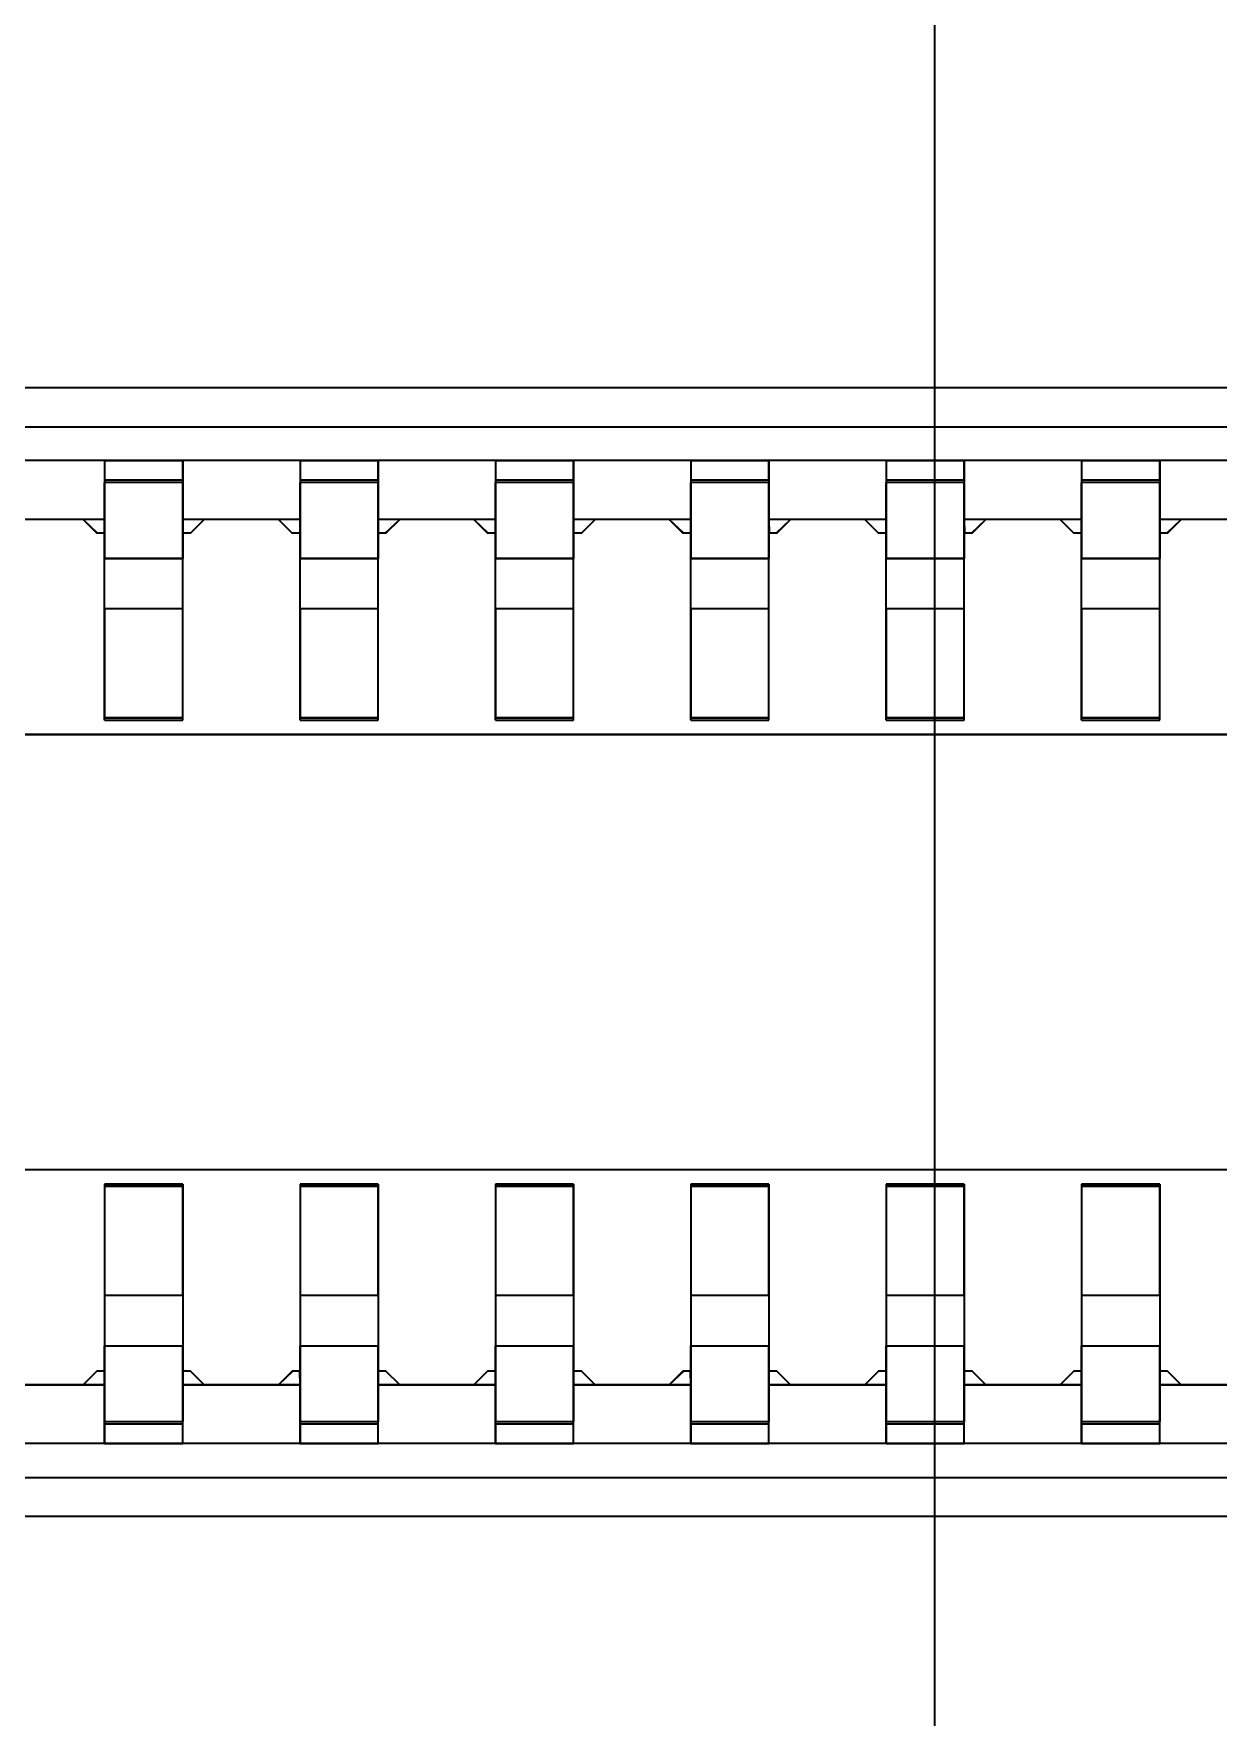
# Model space of a CAD drawing. Extents: x 468 to 804, y 295 to 621.
# Drawn here: x 588.224 to 591.256, y 424.657 to 428.963 of the extents above; entities that cross this region are included whole.
import ezdxf

# ---------------------------------------------------------------- set-up
doc = ezdxf.new("R2010")
doc.units = 0

msp = doc.modelspace()

# ---------------------------------------------------------------- linework, layer by layer
at = {"color": 7, "lineweight": 35}
for p, q in [((590.53, 406), (590.53, 435)), ((606.2557, 427.871), (577.2557, 427.871)), ((606.2557, 425.3568), (577.2557, 425.3568))]:
    msp.add_line(p, q, dxfattribs=at)
at = {"color": 7, "lineweight": 35, "ltscale": 0.235001}
for p, q in [((596.4557, 428.0573), (587.0557, 428.0573)), ((596.4557, 428.0573), (587.0557, 428.0573)), ((596.4557, 425.1705), (587.0557, 425.1705)), ((596.4557, 425.1705), (587.0557, 425.1705)), ((596.4557, 425.1705), (587.0557, 425.1705))]:
    msp.add_line(p, q, dxfattribs=at)
at = {"color": 7, "lineweight": 35, "ltscale": 0.239999}
for p, q in [((586.9557, 427.9573), (596.5557, 427.9573)), ((586.9557, 427.9573), (596.5557, 427.9573)), ((596.5557, 427.1705), (586.9557, 427.1705)), ((586.9557, 425.2705), (596.5557, 425.2705)), ((586.9557, 425.2705), (596.5557, 425.2705))]:
    msp.add_line(p, q, dxfattribs=at)
at = {"color": 7, "lineweight": 35, "ltscale": 0.004999}
for p, q in [((588.6057, 427.8705), (588.4058, 427.8705)), ((588.6057, 427.8705), (588.4058, 427.8705)), ((589.1057, 427.8705), (588.9058, 427.8705)), ((589.1057, 427.8705), (588.9058, 427.8705)), ((589.6057, 427.8705), (589.4058, 427.8705)), ((589.6057, 427.8705), (589.4058, 427.8705)), ((590.1057, 427.8705), (589.9058, 427.8705)), ((590.1057, 427.8705), (589.9058, 427.8705)), ((590.6057, 427.8705), (590.4058, 427.8705)), ((590.6057, 427.8705), (590.4058, 427.8705)), ((591.1057, 427.8705), (590.9058, 427.8705)), ((591.1057, 427.8705), (590.9058, 427.8705)), ((588.6057, 427.8205), (588.4058, 427.8205)), ((588.6057, 427.8205), (588.4058, 427.8205)), ((588.6057, 427.8144), (588.4058, 427.8144)), ((588.6057, 427.8144), (588.4058, 427.8144)), ((589.1057, 427.8205), (588.9058, 427.8205)), ((589.1057, 427.8205), (588.9058, 427.8205)), ((589.1057, 427.8144), (588.9058, 427.8144)), ((589.1057, 427.8144), (588.9058, 427.8144)), ((589.6057, 427.8205), (589.4058, 427.8205)), ((589.6057, 427.8205), (589.4058, 427.8205)), ((589.6057, 427.8144), (589.4058, 427.8144)), ((589.6057, 427.8144), (589.4058, 427.8144)), ((590.1057, 427.8205), (589.9058, 427.8205)), ((590.1057, 427.8205), (589.9058, 427.8205)), ((590.1057, 427.8144), (589.9058, 427.8144)), ((590.1057, 427.8144), (589.9058, 427.8144)), ((590.6057, 427.8205), (590.4058, 427.8205)), ((590.6057, 427.8205), (590.4058, 427.8205)), ((590.6057, 427.8144), (590.4058, 427.8144)), ((590.6057, 427.8144), (590.4058, 427.8144)), ((591.1057, 427.8205), (590.9058, 427.8205)), ((591.1057, 427.8205), (590.9058, 427.8205)), ((591.1057, 427.8144), (590.9058, 427.8144)), ((591.1057, 427.8144), (590.9058, 427.8144)), ((588.6057, 427.6205), (588.4058, 427.6205)), ((588.6057, 427.6205), (588.4058, 427.6205)), ((588.4058, 427.6205), (588.6057, 427.6205)), ((589.1057, 427.6205), (588.9058, 427.6205)), ((589.1057, 427.6205), (588.9058, 427.6205)), ((588.9058, 427.6205), (589.1057, 427.6205)), ((589.6057, 427.6205), (589.4058, 427.6205)), ((589.6057, 427.6205), (589.4058, 427.6205)), ((589.4058, 427.6205), (589.6057, 427.6205)), ((590.1057, 427.6205), (589.9058, 427.6205)), ((590.1057, 427.6205), (589.9058, 427.6205)), ((589.9058, 427.6205), (590.1057, 427.6205)), ((590.6057, 427.6205), (590.4058, 427.6205)), ((590.6057, 427.6205), (590.4058, 427.6205)), ((590.4058, 427.6205), (590.6057, 427.6205)), ((591.1057, 427.6205), (590.9058, 427.6205)), ((591.1057, 427.6205), (590.9058, 427.6205)), ((590.9058, 427.6205), (591.1057, 427.6205)), ((588.4058, 427.4922), (588.6057, 427.4922)), ((588.4058, 427.4922), (588.6057, 427.4922)), ((588.9058, 427.4922), (589.1057, 427.4922)), ((588.9058, 427.4922), (589.1057, 427.4922)), ((589.4058, 427.4922), (589.6057, 427.4922)), ((589.4058, 427.4922), (589.6057, 427.4922)), ((589.9058, 427.4922), (590.1057, 427.4922)), ((589.9058, 427.4922), (590.1057, 427.4922)), ((590.4058, 427.4922), (590.6057, 427.4922)), ((590.4058, 427.4922), (590.6057, 427.4922)), ((590.9058, 427.4922), (591.1057, 427.4922)), ((590.9058, 427.4922), (591.1057, 427.4922)), ((588.6057, 427.2127), (588.4058, 427.2127)), ((588.4058, 427.2127), (588.6057, 427.2127)), ((588.4058, 427.2127), (588.6057, 427.2127)), ((589.1057, 427.2127), (588.9058, 427.2127)), ((588.9058, 427.2127), (589.1057, 427.2127)), ((588.9058, 427.2127), (589.1057, 427.2127)), ((589.6057, 427.2127), (589.4058, 427.2127)), ((589.4058, 427.2127), (589.6057, 427.2127)), ((589.4058, 427.2127), (589.6057, 427.2127)), ((590.1057, 427.2127), (589.9058, 427.2127)), ((589.9058, 427.2127), (590.1057, 427.2127)), ((589.9058, 427.2127), (590.1057, 427.2127)), ((590.4058, 427.2127), (590.6057, 427.2127)), ((590.4058, 427.2127), (590.6057, 427.2127)), ((590.6057, 427.2127), (590.4058, 427.2127)), ((590.9058, 427.2127), (591.1057, 427.2127)), ((590.9058, 427.2127), (591.1057, 427.2127)), ((591.1057, 427.2127), (590.9058, 427.2127)), ((588.4058, 427.2072), (588.6057, 427.2072)), ((588.4058, 427.2072), (588.6057, 427.2072)), ((588.9058, 427.2072), (589.1057, 427.2072)), ((588.9058, 427.2072), (589.1057, 427.2072)), ((589.4058, 427.2072), (589.6057, 427.2072)), ((589.4058, 427.2072), (589.6057, 427.2072)), ((589.9058, 427.2072), (590.1057, 427.2072)), ((589.9058, 427.2072), (590.1057, 427.2072)), ((590.4058, 427.2072), (590.6057, 427.2072)), ((590.4058, 427.2072), (590.6057, 427.2072)), ((590.9058, 427.2072), (591.1057, 427.2072)), ((590.9058, 427.2072), (591.1057, 427.2072)), ((588.6057, 426.0205), (588.4058, 426.0205)), ((588.6057, 426.0205), (588.4058, 426.0205)), ((588.6057, 426.0151), (588.4058, 426.0151)), ((588.4058, 426.0151), (588.6057, 426.0151)), ((588.6057, 426.015), (588.4058, 426.015)), ((589.1057, 426.0205), (588.9058, 426.0205)), ((589.1057, 426.0205), (588.9058, 426.0205)), ((589.1057, 426.0151), (588.9058, 426.0151)), ((588.9058, 426.0151), (589.1057, 426.0151)), ((589.1057, 426.015), (588.9058, 426.015)), ((589.6057, 426.0205), (589.4058, 426.0205)), ((589.6057, 426.0205), (589.4058, 426.0205)), ((589.6057, 426.0151), (589.4058, 426.0151)), ((589.4058, 426.0151), (589.6057, 426.0151)), ((589.6057, 426.015), (589.4058, 426.015)), ((590.1057, 426.0205), (589.9058, 426.0205)), ((590.1057, 426.0205), (589.9058, 426.0205)), ((590.1057, 426.0151), (589.9058, 426.0151)), ((589.9058, 426.0151), (590.1057, 426.0151)), ((590.1057, 426.015), (589.9058, 426.015)), ((590.6057, 426.0205), (590.4058, 426.0205)), ((590.6057, 426.0205), (590.4058, 426.0205)), ((590.4058, 426.0151), (590.6057, 426.0151)), ((590.6057, 426.0151), (590.4058, 426.0151)), ((590.6057, 426.015), (590.4058, 426.015)), ((591.1057, 426.0205), (590.9058, 426.0205)), ((591.1057, 426.0205), (590.9058, 426.0205)), ((590.9058, 426.0151), (591.1057, 426.0151)), ((591.1057, 426.0151), (590.9058, 426.0151)), ((591.1057, 426.015), (590.9058, 426.015)), ((588.6057, 425.7356), (588.4058, 425.7356)), ((588.6057, 425.7356), (588.4058, 425.7356)), ((589.1057, 425.7356), (588.9058, 425.7356)), ((589.1057, 425.7356), (588.9058, 425.7356)), ((589.6057, 425.7356), (589.4058, 425.7356)), ((589.6057, 425.7356), (589.4058, 425.7356)), ((590.1057, 425.7356), (589.9058, 425.7356)), ((590.1057, 425.7356), (589.9058, 425.7356)), ((590.6057, 425.7356), (590.4058, 425.7356)), ((590.6057, 425.7356), (590.4058, 425.7356)), ((591.1057, 425.7356), (590.9058, 425.7356)), ((591.1057, 425.7356), (590.9058, 425.7356)), ((588.4058, 425.6073), (588.6057, 425.6073)), ((588.4058, 425.6073), (588.6057, 425.6073)), ((588.9058, 425.6073), (589.1057, 425.6073)), ((588.9058, 425.6073), (589.1057, 425.6073)), ((589.4058, 425.6073), (589.6057, 425.6073)), ((589.4058, 425.6073), (589.6057, 425.6073)), ((589.9058, 425.6073), (590.1057, 425.6073)), ((589.9058, 425.6073), (590.1057, 425.6073)), ((590.4058, 425.6073), (590.6057, 425.6073)), ((590.4058, 425.6073), (590.6057, 425.6073)), ((590.9058, 425.6073), (591.1057, 425.6073)), ((590.9058, 425.6073), (591.1057, 425.6073)), ((588.4058, 425.4134), (588.6057, 425.4134)), ((588.4058, 425.4134), (588.6057, 425.4134)), ((588.4058, 425.4073), (588.6057, 425.4073)), ((588.4058, 425.4073), (588.6057, 425.4073)), ((588.9058, 425.4134), (589.1057, 425.4134)), ((588.9058, 425.4134), (589.1057, 425.4134)), ((588.9058, 425.4073), (589.1057, 425.4073)), ((588.9058, 425.4073), (589.1057, 425.4073)), ((589.4058, 425.4134), (589.6057, 425.4134)), ((589.4058, 425.4134), (589.6057, 425.4134)), ((589.4058, 425.4073), (589.6057, 425.4073)), ((589.4058, 425.4073), (589.6057, 425.4073)), ((589.9058, 425.4134), (590.1057, 425.4134)), ((589.9058, 425.4134), (590.1057, 425.4134)), ((589.9058, 425.4073), (590.1057, 425.4073)), ((589.9058, 425.4073), (590.1057, 425.4073)), ((590.4058, 425.4134), (590.6057, 425.4134)), ((590.4058, 425.4134), (590.6057, 425.4134)), ((590.4058, 425.4073), (590.6057, 425.4073)), ((590.4058, 425.4073), (590.6057, 425.4073)), ((590.9058, 425.4134), (591.1057, 425.4134)), ((590.9058, 425.4134), (591.1057, 425.4134)), ((590.9058, 425.4073), (591.1057, 425.4073)), ((590.9058, 425.4073), (591.1057, 425.4073)), ((588.6057, 425.3573), (588.4058, 425.3573)), ((588.6057, 425.3573), (588.4058, 425.3573)), ((588.4058, 425.3573), (588.6057, 425.3573)), ((588.4058, 425.3573), (588.6057, 425.3573)), ((588.4058, 425.3573), (588.6057, 425.3573)), ((589.1057, 425.3573), (588.9058, 425.3573)), ((589.1057, 425.3573), (588.9058, 425.3573)), ((588.9058, 425.3573), (589.1057, 425.3573)), ((588.9058, 425.3573), (589.1057, 425.3573)), ((588.9058, 425.3573), (589.1057, 425.3573)), ((589.6057, 425.3573), (589.4058, 425.3573)), ((589.6057, 425.3573), (589.4058, 425.3573)), ((589.4058, 425.3573), (589.6057, 425.3573)), ((589.4058, 425.3573), (589.6057, 425.3573)), ((589.4058, 425.3573), (589.6057, 425.3573)), ((590.1057, 425.3573), (589.9058, 425.3573)), ((589.9058, 425.3573), (590.1057, 425.3573)), ((589.9058, 425.3573), (590.1057, 425.3573)), ((589.9058, 425.3573), (590.1057, 425.3573)), ((590.1057, 425.3573), (589.9058, 425.3573)), ((590.4058, 425.3573), (590.6057, 425.3573)), ((590.6057, 425.3573), (590.4058, 425.3573)), ((590.6057, 425.3573), (590.4058, 425.3573)), ((590.4058, 425.3573), (590.6057, 425.3573)), ((590.4058, 425.3573), (590.6057, 425.3573)), ((590.9058, 425.3573), (591.1057, 425.3573)), ((590.9058, 425.3573), (591.1057, 425.3573)), ((590.9058, 425.3573), (591.1057, 425.3573)), ((591.1057, 425.3573), (590.9058, 425.3573)), ((591.1057, 425.3573), (590.9058, 425.3573))]:
    msp.add_line(p, q, dxfattribs=at)
at = {"color": 7, "lineweight": 35, "ltscale": 0.00125}
for p, q in [((588.4058, 427.8705), (588.4058, 427.8205)), ((588.4058, 427.8705), (588.4058, 427.8205)), ((588.6057, 427.8705), (588.6057, 427.8205)), ((588.6057, 427.8205), (588.6057, 427.8705)), ((588.6057, 427.8205), (588.6057, 427.8705)), ((588.9058, 427.8705), (588.9058, 427.8205)), ((588.9058, 427.8705), (588.9058, 427.8205)), ((589.1057, 427.8205), (589.1057, 427.8705)), ((589.1057, 427.8705), (589.1057, 427.8205)), ((589.1057, 427.8205), (589.1057, 427.8705)), ((589.4058, 427.8705), (589.4058, 427.8205)), ((589.4058, 427.8705), (589.4058, 427.8205)), ((589.6057, 427.8705), (589.6057, 427.8205)), ((589.6057, 427.8205), (589.6057, 427.8705)), ((589.6057, 427.8205), (589.6057, 427.8705)), ((589.9058, 427.8705), (589.9058, 427.8205)), ((589.9058, 427.8705), (589.9058, 427.8205)), ((590.1057, 427.8705), (590.1057, 427.8205)), ((590.1057, 427.8205), (590.1057, 427.8705)), ((590.1057, 427.8205), (590.1057, 427.8705)), ((590.4058, 427.8705), (590.4058, 427.8205)), ((590.4058, 427.8705), (590.4058, 427.8205)), ((590.6057, 427.8205), (590.6057, 427.8705)), ((590.6057, 427.8705), (590.6057, 427.8205)), ((590.6057, 427.8205), (590.6057, 427.8705)), ((590.9058, 427.8705), (590.9058, 427.8205)), ((590.9058, 427.8705), (590.9058, 427.8205)), ((591.1057, 427.8205), (591.1057, 427.8705)), ((591.1057, 427.8205), (591.1057, 427.8705)), ((591.1057, 427.8705), (591.1057, 427.8205)), ((588.4058, 425.4073), (588.4058, 425.3573)), ((588.4058, 425.4073), (588.4058, 425.3573)), ((588.4058, 425.3573), (588.4058, 425.4073)), ((588.6057, 425.3573), (588.6057, 425.4073)), ((588.6057, 425.3573), (588.6057, 425.4073)), ((588.9058, 425.4073), (588.9058, 425.3573)), ((588.9058, 425.4073), (588.9058, 425.3573)), ((588.9058, 425.3573), (588.9058, 425.4073)), ((589.1057, 425.3573), (589.1057, 425.4073)), ((589.1057, 425.3573), (589.1057, 425.4073)), ((589.4058, 425.4073), (589.4058, 425.3573)), ((589.4058, 425.4073), (589.4058, 425.3573)), ((589.4058, 425.3573), (589.4058, 425.4073)), ((589.6057, 425.3573), (589.6057, 425.4073)), ((589.6057, 425.3573), (589.6057, 425.4073)), ((589.9058, 425.4073), (589.9058, 425.3573)), ((589.9058, 425.4073), (589.9058, 425.3573)), ((589.9058, 425.3573), (589.9058, 425.4073)), ((590.1057, 425.3573), (590.1057, 425.4073)), ((590.1057, 425.3573), (590.1057, 425.4073)), ((590.4058, 425.3573), (590.4058, 425.4073)), ((590.4058, 425.4073), (590.4058, 425.3573)), ((590.4058, 425.4073), (590.4058, 425.3573)), ((590.6057, 425.3573), (590.6057, 425.4073)), ((590.6057, 425.3573), (590.6057, 425.4073)), ((590.9058, 425.4073), (590.9058, 425.3573)), ((590.9058, 425.3573), (590.9058, 425.4073)), ((590.9058, 425.4073), (590.9058, 425.3573)), ((591.1057, 425.3573), (591.1057, 425.4073)), ((591.1057, 425.3573), (591.1057, 425.4073))]:
    msp.add_line(p, q, dxfattribs=at)
at = {"color": 7, "lineweight": 35, "ltscale": 0.003037}
for p, q in [((588.6057, 427.8705), (588.6057, 427.749)), ((588.6057, 427.8705), (588.6057, 427.749)), ((589.1057, 427.8705), (589.1057, 427.749)), ((589.1057, 427.8705), (589.1057, 427.749)), ((589.6057, 427.8705), (589.6057, 427.749)), ((589.6057, 427.8705), (589.6057, 427.749)), ((590.1057, 427.8705), (590.1057, 427.749)), ((590.1057, 427.8705), (590.1057, 427.749)), ((590.6057, 427.8705), (590.6057, 427.749)), ((590.6057, 427.8705), (590.6057, 427.749)), ((591.1057, 427.8705), (591.1057, 427.749)), ((591.1057, 427.8705), (591.1057, 427.749)), ((588.4058, 425.3573), (588.4058, 425.4788)), ((588.4058, 425.3573), (588.4058, 425.4788)), ((588.9058, 425.3573), (588.9058, 425.4788)), ((588.9058, 425.3573), (588.9058, 425.4788)), ((589.4058, 425.3573), (589.4058, 425.4788)), ((589.4058, 425.3573), (589.4058, 425.4788)), ((589.9058, 425.3573), (589.9058, 425.4788)), ((589.9058, 425.3573), (589.9058, 425.4788)), ((590.4058, 425.3573), (590.4058, 425.4788)), ((590.4058, 425.3573), (590.4058, 425.4788)), ((590.9058, 425.3573), (590.9058, 425.4788)), ((590.9058, 425.3573), (590.9058, 425.4788))]:
    msp.add_line(p, q, dxfattribs=at)
at = {"color": 7, "lineweight": 35, "ltscale": 0.005}
for p, q in [((588.4058, 427.8205), (588.4058, 427.6205)), ((588.4058, 427.8205), (588.4058, 427.6205)), ((588.6057, 427.8205), (588.6057, 427.6205)), ((588.6057, 427.8205), (588.6057, 427.6205)), ((588.9058, 427.8205), (588.9058, 427.6205)), ((588.9058, 427.8205), (588.9058, 427.6205)), ((589.1057, 427.8205), (589.1057, 427.6205)), ((589.1057, 427.8205), (589.1057, 427.6205)), ((589.4058, 427.8205), (589.4058, 427.6205)), ((589.4058, 427.8205), (589.4058, 427.6205)), ((589.6057, 427.8205), (589.6057, 427.6205)), ((589.6057, 427.8205), (589.6057, 427.6205)), ((589.9058, 427.8205), (589.9058, 427.6205)), ((589.9058, 427.8205), (589.9058, 427.6205)), ((590.1057, 427.8205), (590.1057, 427.6205)), ((590.1057, 427.8205), (590.1057, 427.6205)), ((590.4058, 427.8205), (590.4058, 427.6205)), ((590.4058, 427.8205), (590.4058, 427.6205)), ((590.6057, 427.8205), (590.6057, 427.6205)), ((590.6057, 427.8205), (590.6057, 427.6205)), ((590.9058, 427.8205), (590.9058, 427.6205)), ((590.9058, 427.8205), (590.9058, 427.6205)), ((591.1057, 427.8205), (591.1057, 427.6205)), ((591.1057, 427.8205), (591.1057, 427.6205)), ((588.4058, 425.4073), (588.4058, 425.6073)), ((588.4058, 425.4073), (588.4058, 425.6073)), ((588.6057, 425.4073), (588.6057, 425.6073)), ((588.6057, 425.4073), (588.6057, 425.6073)), ((588.9058, 425.4073), (588.9058, 425.6073)), ((588.9058, 425.4073), (588.9058, 425.6073)), ((589.1057, 425.4073), (589.1057, 425.6073)), ((589.1057, 425.4073), (589.1057, 425.6073)), ((589.4058, 425.4073), (589.4058, 425.6073)), ((589.4058, 425.4073), (589.4058, 425.6073)), ((589.6057, 425.4073), (589.6057, 425.6073)), ((589.6057, 425.4073), (589.6057, 425.6073)), ((589.9058, 425.4073), (589.9058, 425.6073)), ((589.9058, 425.4073), (589.9058, 425.6073)), ((590.1057, 425.4073), (590.1057, 425.6073)), ((590.1057, 425.4073), (590.1057, 425.6073)), ((590.4058, 425.4073), (590.4058, 425.6073)), ((590.4058, 425.4073), (590.4058, 425.6073)), ((590.6057, 425.4073), (590.6057, 425.6073)), ((590.6057, 425.4073), (590.6057, 425.6073)), ((590.9058, 425.4073), (590.9058, 425.6073)), ((590.9058, 425.4073), (590.9058, 425.6073)), ((591.1057, 425.4073), (591.1057, 425.6073)), ((591.1057, 425.4073), (591.1057, 425.6073))]:
    msp.add_line(p, q, dxfattribs=at)
at = {"color": 7, "lineweight": 35, "ltscale": 0.008055}
for p, q in [((588.4058, 427.4922), (588.4058, 427.8144)), ((588.4058, 427.4922), (588.4058, 427.8144)), ((588.6057, 427.4922), (588.6057, 427.8144)), ((588.6057, 427.4922), (588.6057, 427.8144)), ((588.9058, 427.4922), (588.9058, 427.8144)), ((588.9058, 427.4922), (588.9058, 427.8144)), ((589.1057, 427.4922), (589.1057, 427.8144)), ((589.1057, 427.4922), (589.1057, 427.8144)), ((589.4058, 427.4922), (589.4058, 427.8144)), ((589.4058, 427.4922), (589.4058, 427.8144)), ((589.6057, 427.4922), (589.6057, 427.8144)), ((589.6057, 427.4922), (589.6057, 427.8144)), ((589.9058, 427.4922), (589.9058, 427.8144)), ((589.9058, 427.4922), (589.9058, 427.8144)), ((590.1057, 427.4922), (590.1057, 427.8144)), ((590.1057, 427.4922), (590.1057, 427.8144)), ((590.4058, 427.4922), (590.4058, 427.8144)), ((590.4058, 427.4922), (590.4058, 427.8144)), ((590.6057, 427.4922), (590.6057, 427.8144)), ((590.6057, 427.4922), (590.6057, 427.8144)), ((590.9058, 427.4922), (590.9058, 427.8144)), ((590.9058, 427.4922), (590.9058, 427.8144)), ((591.1057, 427.4922), (591.1057, 427.8144)), ((591.1057, 427.4922), (591.1057, 427.8144)), ((588.4058, 425.7356), (588.4058, 425.4134)), ((588.4058, 425.7356), (588.4058, 425.4134)), ((588.6057, 425.7356), (588.6057, 425.4134)), ((588.6057, 425.7356), (588.6057, 425.4134)), ((588.9058, 425.7356), (588.9058, 425.4134)), ((588.9058, 425.7356), (588.9058, 425.4134)), ((589.1057, 425.7356), (589.1057, 425.4134)), ((589.1057, 425.7356), (589.1057, 425.4134)), ((589.4058, 425.7356), (589.4058, 425.4134)), ((589.4058, 425.7356), (589.4058, 425.4134)), ((589.6057, 425.7356), (589.6057, 425.4134)), ((589.6057, 425.7356), (589.6057, 425.4134)), ((589.9058, 425.7356), (589.9058, 425.4134)), ((589.9058, 425.7356), (589.9058, 425.4134)), ((590.1057, 425.7356), (590.1057, 425.4134)), ((590.1057, 425.7356), (590.1057, 425.4134)), ((590.4058, 425.7356), (590.4058, 425.4134)), ((590.4058, 425.7356), (590.4058, 425.4134)), ((590.6057, 425.7356), (590.6057, 425.4134)), ((590.6057, 425.7356), (590.6057, 425.4134)), ((590.9058, 425.7356), (590.9058, 425.4134)), ((590.9058, 425.7356), (590.9058, 425.4134)), ((591.1057, 425.7356), (591.1057, 425.4134)), ((591.1057, 425.7356), (591.1057, 425.4134))]:
    msp.add_line(p, q, dxfattribs=at)
at = {"color": 7, "lineweight": 35, "ltscale": 0.015179}
for p, q in [((588.4058, 427.2072), (588.4058, 427.8144)), ((588.9058, 427.2072), (588.9058, 427.8144)), ((589.4058, 427.2072), (589.4058, 427.8144)), ((589.9058, 427.2072), (589.9058, 427.8144)), ((590.4058, 427.2072), (590.4058, 427.8144)), ((590.9058, 427.2072), (590.9058, 427.8144)), ((588.6057, 426.0205), (588.6057, 425.4134)), ((589.1057, 426.0205), (589.1057, 425.4134)), ((589.6057, 426.0205), (589.6057, 425.4134)), ((590.1057, 426.0205), (590.1057, 425.4134)), ((590.6057, 426.0205), (590.6057, 425.4134)), ((591.1057, 426.0205), (591.1057, 425.4134))]:
    msp.add_line(p, q, dxfattribs=at)
at = {"color": 7, "lineweight": 35, "ltscale": 0.0025}
for p, q in [((588.6057, 427.8205), (588.6057, 427.7205)), ((589.6057, 427.8205), (589.6057, 427.7205)), ((590.4058, 425.4073), (590.4058, 425.5073)), ((590.9058, 425.4073), (590.9058, 425.5073))]:
    msp.add_line(p, q, dxfattribs=at)
at = {"color": 7, "lineweight": 35, "ltscale": 0.002503}
for p, q in [((589.1057, 427.8205), (589.1057, 427.7204)), ((590.1057, 427.8205), (590.1057, 427.7204)), ((590.6057, 427.8205), (590.6057, 427.7204)), ((591.1057, 427.8205), (591.1057, 427.7204)), ((588.4058, 425.4073), (588.4058, 425.5074)), ((588.9058, 425.4073), (588.9058, 425.5074)), ((589.4058, 425.4073), (589.4058, 425.5074)), ((589.9058, 425.4073), (589.9058, 425.5074))]:
    msp.add_line(p, q, dxfattribs=at)
at = {"color": 7, "lineweight": 35, "ltscale": 0.000712585}
for p, q in [((588.6057, 427.7205), (588.6057, 427.749)), ((588.6057, 427.749), (588.6057, 427.7205)), ((589.1057, 427.7205), (589.1057, 427.749)), ((589.1057, 427.749), (589.1057, 427.7205)), ((589.6057, 427.7205), (589.6057, 427.749)), ((589.6057, 427.749), (589.6057, 427.7205)), ((590.1057, 427.7205), (590.1057, 427.749)), ((590.1057, 427.749), (590.1057, 427.7205)), ((590.6057, 427.749), (590.6057, 427.7205)), ((590.6057, 427.7205), (590.6057, 427.749)), ((591.1057, 427.7205), (591.1057, 427.749)), ((591.1057, 427.749), (591.1057, 427.7205)), ((588.4058, 425.4788), (588.4058, 425.5073)), ((588.4058, 425.5073), (588.4058, 425.4788)), ((588.9058, 425.4788), (588.9058, 425.5073)), ((588.9058, 425.5073), (588.9058, 425.4788)), ((589.4058, 425.4788), (589.4058, 425.5073)), ((589.4058, 425.5073), (589.4058, 425.4788)), ((589.9058, 425.4788), (589.9058, 425.5073)), ((589.9058, 425.5073), (589.9058, 425.4788)), ((590.4058, 425.5073), (590.4058, 425.4788)), ((590.4058, 425.4788), (590.4058, 425.5073)), ((590.9058, 425.4788), (590.9058, 425.5073)), ((590.9058, 425.5073), (590.9058, 425.4788))]:
    msp.add_line(p, q, dxfattribs=at)
at = {"color": 7, "lineweight": 35, "ltscale": 0.004749}
for p, q in [((588.3507, 427.7205), (588.1608, 427.7205)), ((588.3507, 427.7205), (588.1608, 427.7205)), ((588.8507, 427.7205), (588.6608, 427.7205)), ((588.8507, 427.7205), (588.6608, 427.7205)), ((589.3507, 427.7205), (589.1608, 427.7205)), ((589.3507, 427.7205), (589.1608, 427.7205)), ((589.8507, 427.7205), (589.6608, 427.7205)), ((589.8507, 427.7205), (589.6608, 427.7205)), ((590.3507, 427.7205), (590.1608, 427.7205)), ((590.3507, 427.7205), (590.1608, 427.7205)), ((590.8507, 427.7205), (590.6608, 427.7205)), ((590.8507, 427.7205), (590.6608, 427.7205)), ((591.3507, 427.7205), (591.1608, 427.7205)), ((591.3507, 427.7205), (591.1608, 427.7205)), ((588.3507, 425.5073), (588.1608, 425.5073)), ((588.1608, 425.5073), (588.3507, 425.5073)), ((588.1608, 425.5073), (588.3507, 425.5073)), ((588.8507, 425.5073), (588.6608, 425.5073)), ((588.6608, 425.5073), (588.8507, 425.5073)), ((588.6608, 425.5073), (588.8507, 425.5073)), ((589.3507, 425.5073), (589.1608, 425.5073)), ((589.1608, 425.5073), (589.3507, 425.5073)), ((589.1608, 425.5073), (589.3507, 425.5073)), ((589.8507, 425.5073), (589.6608, 425.5073)), ((589.6608, 425.5073), (589.8507, 425.5073)), ((589.6608, 425.5073), (589.8507, 425.5073)), ((590.3507, 425.5073), (590.1608, 425.5073)), ((590.1608, 425.5073), (590.3507, 425.5073)), ((590.1608, 425.5073), (590.3507, 425.5073)), ((590.8507, 425.5073), (590.6608, 425.5073)), ((590.6608, 425.5073), (590.8507, 425.5073)), ((590.6608, 425.5073), (590.8507, 425.5073)), ((591.3507, 425.5073), (591.1608, 425.5073)), ((591.1608, 425.5073), (591.3507, 425.5073)), ((591.1608, 425.5073), (591.3507, 425.5073))]:
    msp.add_line(p, q, dxfattribs=at)
at = {"color": 7, "lineweight": 35, "ltscale": 0.001238}
for p, q in [((588.3507, 427.7205), (588.3857, 427.6855)), ((588.3507, 427.7205), (588.3857, 427.6855)), ((588.6257, 427.6855), (588.6608, 427.7205)), ((588.6257, 427.6855), (588.6608, 427.7205)), ((588.8507, 427.7205), (588.8857, 427.6855)), ((588.8507, 427.7205), (588.8857, 427.6855)), ((589.1257, 427.6855), (589.1608, 427.7205)), ((589.1257, 427.6855), (589.1608, 427.7205)), ((589.3507, 427.7205), (589.3857, 427.6855)), ((589.3507, 427.7205), (589.3857, 427.6855)), ((589.6257, 427.6855), (589.6608, 427.7205)), ((589.6257, 427.6855), (589.6608, 427.7205)), ((589.8507, 427.7205), (589.8857, 427.6855)), ((589.8507, 427.7205), (589.8857, 427.6855)), ((590.1257, 427.6855), (590.1608, 427.7205)), ((590.1257, 427.6855), (590.1608, 427.7205)), ((590.3507, 427.7205), (590.3857, 427.6855)), ((590.3507, 427.7205), (590.3857, 427.6855)), ((590.6257, 427.6855), (590.6608, 427.7205)), ((590.6257, 427.6855), (590.6608, 427.7205)), ((590.8507, 427.7205), (590.8857, 427.6855)), ((590.8507, 427.7205), (590.8857, 427.6855)), ((591.1257, 427.6855), (591.1608, 427.7205)), ((591.1257, 427.6855), (591.1608, 427.7205)), ((588.3857, 425.5423), (588.3507, 425.5073)), ((588.3857, 425.5423), (588.3507, 425.5073)), ((588.3857, 425.5423), (588.3507, 425.5073)), ((588.6608, 425.5073), (588.6257, 425.5423)), ((588.6608, 425.5073), (588.6257, 425.5423)), ((588.6608, 425.5073), (588.6257, 425.5423)), ((588.8857, 425.5423), (588.8507, 425.5073)), ((588.8507, 425.5073), (588.8857, 425.5423)), ((588.8857, 425.5423), (588.8507, 425.5073)), ((589.1608, 425.5073), (589.1257, 425.5423)), ((589.1608, 425.5073), (589.1257, 425.5423)), ((589.1608, 425.5073), (589.1257, 425.5423)), ((589.3857, 425.5423), (589.3507, 425.5073)), ((589.3857, 425.5423), (589.3507, 425.5073)), ((589.3857, 425.5423), (589.3507, 425.5073)), ((589.6608, 425.5073), (589.6257, 425.5423)), ((589.6608, 425.5073), (589.6257, 425.5423)), ((589.6608, 425.5073), (589.6257, 425.5423)), ((589.8857, 425.5423), (589.8507, 425.5073)), ((589.8507, 425.5073), (589.8857, 425.5423)), ((589.8857, 425.5423), (589.8507, 425.5073)), ((590.1608, 425.5073), (590.1257, 425.5423)), ((590.1608, 425.5073), (590.1257, 425.5423)), ((590.1608, 425.5073), (590.1257, 425.5423)), ((590.3857, 425.5423), (590.3507, 425.5073)), ((590.3857, 425.5423), (590.3507, 425.5073)), ((590.3857, 425.5423), (590.3507, 425.5073)), ((590.6608, 425.5073), (590.6257, 425.5423)), ((590.6608, 425.5073), (590.6257, 425.5423)), ((590.6608, 425.5073), (590.6257, 425.5423)), ((590.8857, 425.5423), (590.8507, 425.5073)), ((590.8857, 425.5423), (590.8507, 425.5073)), ((590.8857, 425.5423), (590.8507, 425.5073)), ((591.1608, 425.5073), (591.1257, 425.5423)), ((591.1608, 425.5073), (591.1257, 425.5423)), ((591.1608, 425.5073), (591.1257, 425.5423))]:
    msp.add_line(p, q, dxfattribs=at)
at = {"color": 7, "lineweight": 35, "ltscale": 0.001376}
for p, q in [((588.4058, 427.7205), (588.3507, 427.7205)), ((588.4058, 427.7205), (588.3507, 427.7205)), ((588.6608, 427.7205), (588.6057, 427.7205)), ((588.6608, 427.7205), (588.6057, 427.7205)), ((588.9058, 427.7205), (588.8507, 427.7205)), ((588.9058, 427.7205), (588.8507, 427.7205)), ((589.1608, 427.7205), (589.1057, 427.7205)), ((589.1608, 427.7205), (589.1057, 427.7205)), ((589.4058, 427.7205), (589.3507, 427.7205)), ((589.4058, 427.7205), (589.3507, 427.7205)), ((589.6608, 427.7205), (589.6057, 427.7205)), ((589.6608, 427.7205), (589.6057, 427.7205)), ((589.9058, 427.7205), (589.8507, 427.7205)), ((589.9058, 427.7205), (589.8507, 427.7205)), ((590.1608, 427.7205), (590.1057, 427.7205)), ((590.1608, 427.7205), (590.1057, 427.7205)), ((590.4058, 427.7205), (590.3507, 427.7205)), ((590.4058, 427.7205), (590.3507, 427.7205)), ((590.6608, 427.7205), (590.6057, 427.7205)), ((590.6608, 427.7205), (590.6057, 427.7205)), ((590.9058, 427.7205), (590.8507, 427.7205)), ((590.9058, 427.7205), (590.8507, 427.7205)), ((591.1608, 427.7205), (591.1057, 427.7205)), ((591.1608, 427.7205), (591.1057, 427.7205)), ((588.3507, 425.5073), (588.4058, 425.5073)), ((588.4058, 425.5073), (588.3507, 425.5073)), ((588.3507, 425.5073), (588.4058, 425.5073)), ((588.6057, 425.5073), (588.6608, 425.5073)), ((588.6608, 425.5073), (588.6057, 425.5073)), ((588.6057, 425.5073), (588.6608, 425.5073)), ((588.8507, 425.5073), (588.9058, 425.5073)), ((588.9058, 425.5073), (588.8507, 425.5073)), ((588.8507, 425.5073), (588.9058, 425.5073)), ((589.1057, 425.5073), (589.1608, 425.5073)), ((589.1608, 425.5073), (589.1057, 425.5073)), ((589.1057, 425.5073), (589.1608, 425.5073)), ((589.3507, 425.5073), (589.4058, 425.5073)), ((589.4058, 425.5073), (589.3507, 425.5073)), ((589.3507, 425.5073), (589.4058, 425.5073)), ((589.6057, 425.5073), (589.6608, 425.5073)), ((589.6608, 425.5073), (589.6057, 425.5073)), ((589.6057, 425.5073), (589.6608, 425.5073)), ((589.8507, 425.5073), (589.9058, 425.5073)), ((589.9058, 425.5073), (589.8507, 425.5073)), ((589.8507, 425.5073), (589.9058, 425.5073)), ((590.1057, 425.5073), (590.1608, 425.5073)), ((590.1608, 425.5073), (590.1057, 425.5073)), ((590.1057, 425.5073), (590.1608, 425.5073)), ((590.4058, 425.5073), (590.3507, 425.5073)), ((590.3507, 425.5073), (590.4058, 425.5073)), ((590.3507, 425.5073), (590.4058, 425.5073)), ((590.6608, 425.5073), (590.6057, 425.5073)), ((590.6057, 425.5073), (590.6608, 425.5073)), ((590.6057, 425.5073), (590.6608, 425.5073)), ((590.9058, 425.5073), (590.8507, 425.5073)), ((590.8507, 425.5073), (590.9058, 425.5073)), ((590.8507, 425.5073), (590.9058, 425.5073)), ((591.1608, 425.5073), (591.1057, 425.5073)), ((591.1057, 425.5073), (591.1608, 425.5073)), ((591.1057, 425.5073), (591.1608, 425.5073))]:
    msp.add_line(p, q, dxfattribs=at)
at = {"color": 7, "lineweight": 35, "ltscale": 0.001271}
for p, q in [((588.3507, 427.7205), (588.3876, 427.6855)), ((589.1239, 427.6855), (589.1608, 427.7205)), ((589.3507, 427.7205), (589.3876, 427.6855)), ((589.8876, 427.6855), (589.8507, 427.7205)), ((589.8507, 427.7205), (589.8876, 427.6855)), ((590.1239, 427.6855), (590.1608, 427.7205)), ((590.6239, 427.6855), (590.6608, 427.7205)), ((591.1239, 427.6855), (591.1608, 427.7205)), ((588.8876, 425.5423), (588.8507, 425.5073)), ((589.8876, 425.5423), (589.8507, 425.5073))]:
    msp.add_line(p, q, dxfattribs=at)
at = {"color": 7, "lineweight": 35, "ltscale": 0.00036307}
for p, q in [((588.3857, 427.6855), (588.3755, 427.6958)), ((589.3857, 427.6855), (589.3755, 427.6958)), ((590.3857, 427.6855), (590.3755, 427.6958)), ((590.8857, 427.6855), (590.8755, 427.6958)), ((588.3755, 425.532), (588.3857, 425.5423)), ((589.3755, 425.532), (589.3857, 425.5423)), ((590.3755, 425.532), (590.3857, 425.5423)), ((590.8755, 425.532), (590.8857, 425.5423))]:
    msp.add_line(p, q, dxfattribs=at)
at = {"color": 7, "lineweight": 35, "ltscale": 0.000500488}
for p, q in [((588.4058, 427.6855), (588.3857, 427.6855)), ((588.4058, 427.6855), (588.3857, 427.6855)), ((588.6257, 427.6855), (588.6057, 427.6855)), ((588.6257, 427.6855), (588.6057, 427.6855)), ((588.9058, 427.6855), (588.8857, 427.6855)), ((588.9058, 427.6855), (588.8857, 427.6855)), ((589.1257, 427.6855), (589.1057, 427.6855)), ((589.1257, 427.6855), (589.1057, 427.6855)), ((589.4058, 427.6855), (589.3857, 427.6855)), ((589.4058, 427.6855), (589.3857, 427.6855)), ((589.6257, 427.6855), (589.6057, 427.6855)), ((589.6257, 427.6855), (589.6057, 427.6855)), ((589.9058, 427.6855), (589.8857, 427.6855)), ((589.9058, 427.6855), (589.8857, 427.6855)), ((590.1257, 427.6855), (590.1057, 427.6855)), ((590.1257, 427.6855), (590.1057, 427.6855)), ((590.4058, 427.6855), (590.3857, 427.6855)), ((590.4058, 427.6855), (590.3857, 427.6855)), ((590.6257, 427.6855), (590.6057, 427.6855)), ((590.6257, 427.6855), (590.6057, 427.6855)), ((590.9058, 427.6855), (590.8857, 427.6855)), ((590.9058, 427.6855), (590.8857, 427.6855)), ((591.1257, 427.6855), (591.1057, 427.6855)), ((591.1257, 427.6855), (591.1057, 427.6855)), ((588.4058, 425.5423), (588.3857, 425.5423)), ((588.4058, 425.5423), (588.3857, 425.5423)), ((588.4058, 425.5423), (588.3857, 425.5423)), ((588.6257, 425.5423), (588.6057, 425.5423)), ((588.6257, 425.5423), (588.6057, 425.5423)), ((588.6257, 425.5423), (588.6057, 425.5423)), ((588.9058, 425.5423), (588.8857, 425.5423)), ((588.9058, 425.5423), (588.8857, 425.5423)), ((588.9058, 425.5423), (588.8857, 425.5423)), ((589.1257, 425.5423), (589.1057, 425.5423)), ((589.1257, 425.5423), (589.1057, 425.5423)), ((589.1257, 425.5423), (589.1057, 425.5423)), ((589.4058, 425.5423), (589.3857, 425.5423)), ((589.4058, 425.5423), (589.3857, 425.5423)), ((589.4058, 425.5423), (589.3857, 425.5423)), ((589.6257, 425.5423), (589.6057, 425.5423)), ((589.6257, 425.5423), (589.6057, 425.5423)), ((589.6257, 425.5423), (589.6057, 425.5423)), ((589.9058, 425.5423), (589.8857, 425.5423)), ((589.9058, 425.5423), (589.8857, 425.5423)), ((589.9058, 425.5423), (589.8857, 425.5423)), ((590.1257, 425.5423), (590.1057, 425.5423)), ((590.1257, 425.5423), (590.1057, 425.5423)), ((590.1257, 425.5423), (590.1057, 425.5423)), ((590.4058, 425.5423), (590.3857, 425.5423)), ((590.4058, 425.5423), (590.3857, 425.5423)), ((590.4058, 425.5423), (590.3857, 425.5423)), ((590.6257, 425.5423), (590.6057, 425.5423)), ((590.6257, 425.5423), (590.6057, 425.5423)), ((590.6257, 425.5423), (590.6057, 425.5423)), ((590.9058, 425.5423), (590.8857, 425.5423)), ((590.9058, 425.5423), (590.8857, 425.5423)), ((590.9058, 425.5423), (590.8857, 425.5423)), ((591.1257, 425.5423), (591.1057, 425.5423)), ((591.1257, 425.5423), (591.1057, 425.5423)), ((591.1257, 425.5423), (591.1057, 425.5423))]:
    msp.add_line(p, q, dxfattribs=at)
at = {"color": 7, "lineweight": 35, "ltscale": 0.000875177}
for p, q in [((588.4058, 427.7205), (588.4053, 427.6855)), ((589.1057, 427.7205), (589.1062, 427.6855)), ((589.4058, 427.7205), (589.4053, 427.6855)), ((589.9058, 427.7205), (589.9053, 427.6855)), ((590.1057, 427.7205), (590.1062, 427.6855)), ((590.6057, 427.7205), (590.6062, 427.6855)), ((591.1057, 427.7205), (591.1062, 427.6855)), ((588.9058, 425.5073), (588.9053, 425.5423)), ((589.9058, 425.5073), (589.9053, 425.5423))]:
    msp.add_line(p, q, dxfattribs=at)
at = {"color": 7, "lineweight": 35, "ltscale": 0.000875092}
for p, q in [((588.6057, 427.7205), (588.6057, 427.6855)), ((589.6057, 427.7205), (589.6057, 427.6855)), ((588.4058, 425.5073), (588.4058, 425.5423)), ((589.4058, 425.5073), (589.4058, 425.5423)), ((590.4058, 425.5073), (590.4058, 425.5423)), ((590.9058, 425.5073), (590.9058, 425.5423))]:
    msp.add_line(p, q, dxfattribs=at)
at = {"color": 7, "lineweight": 35, "ltscale": 0.001625}
for p, q in [((588.6057, 427.6855), (588.6057, 427.6205)), ((589.1057, 427.6855), (589.1057, 427.6205)), ((589.6057, 427.6855), (589.6057, 427.6205)), ((590.1057, 427.6855), (590.1057, 427.6205)), ((590.6057, 427.6855), (590.6057, 427.6205)), ((591.1057, 427.6855), (591.1057, 427.6205)), ((588.4058, 425.5423), (588.4058, 425.6073)), ((588.9058, 425.5423), (588.9058, 425.6073)), ((589.4058, 425.5423), (589.4058, 425.6073)), ((589.9058, 425.5423), (589.9058, 425.6073)), ((590.4058, 425.5423), (590.4058, 425.6073)), ((590.9058, 425.5423), (590.9058, 425.6073))]:
    msp.add_line(p, q, dxfattribs=at)
at = {"color": 7, "lineweight": 35, "ltscale": 0.000479058}
for p, q in [((588.8722, 427.699), (588.8857, 427.6855)), ((590.3722, 427.699), (590.3857, 427.6855)), ((590.8722, 427.699), (590.8857, 427.6855)), ((588.8722, 425.5287), (588.8857, 425.5423))]:
    msp.add_line(p, q, dxfattribs=at)
at = {"color": 7, "lineweight": 35, "ltscale": 0.006986}
for p, q in [((588.4058, 427.4922), (588.4058, 427.2127)), ((588.6057, 427.2127), (588.6057, 427.4922)), ((588.9058, 427.4922), (588.9058, 427.2127)), ((589.1057, 427.2127), (589.1057, 427.4922)), ((589.4058, 427.4922), (589.4058, 427.2127)), ((589.6057, 427.2127), (589.6057, 427.4922)), ((589.9058, 427.4922), (589.9058, 427.2127)), ((590.1057, 427.2127), (590.1057, 427.4922)), ((590.4058, 427.4922), (590.4058, 427.2127)), ((590.6057, 427.2127), (590.6057, 427.4922)), ((590.9058, 427.4922), (590.9058, 427.2127)), ((591.1057, 427.2127), (591.1057, 427.4922)), ((588.4058, 426.015), (588.4058, 425.7356)), ((588.6057, 425.7356), (588.6057, 426.015)), ((588.9058, 426.015), (588.9058, 425.7356)), ((589.1057, 425.7356), (589.1057, 426.015)), ((589.4058, 426.015), (589.4058, 425.7356)), ((589.6057, 425.7356), (589.6057, 426.015)), ((589.9058, 426.015), (589.9058, 425.7356)), ((590.1057, 425.7356), (590.1057, 426.015)), ((590.4058, 426.015), (590.4058, 425.7356)), ((590.6057, 425.7356), (590.6057, 426.015)), ((590.9058, 426.015), (590.9058, 425.7356)), ((591.1057, 425.7356), (591.1057, 426.015))]:
    msp.add_line(p, q, dxfattribs=at)
at = {"color": 7, "lineweight": 35, "ltscale": 0.002122}
for p, q in [((588.4058, 427.4073), (588.4058, 427.4922)), ((588.6057, 427.4073), (588.6057, 427.4922)), ((588.9058, 427.4073), (588.9058, 427.4922)), ((589.1057, 427.4073), (589.1057, 427.4922)), ((589.4058, 427.4073), (589.4058, 427.4922)), ((589.6057, 427.4073), (589.6057, 427.4922)), ((589.9058, 427.4073), (589.9058, 427.4922)), ((590.1057, 427.4073), (590.1057, 427.4922)), ((590.4058, 427.4073), (590.4058, 427.4922)), ((590.6057, 427.4073), (590.6057, 427.4922)), ((590.9058, 427.4073), (590.9058, 427.4922)), ((591.1057, 427.4073), (591.1057, 427.4922)), ((588.4058, 425.8205), (588.4058, 425.7356)), ((588.6057, 425.8205), (588.6057, 425.7356)), ((588.9058, 425.8205), (588.9058, 425.7356)), ((589.1057, 425.8205), (589.1057, 425.7356)), ((589.4058, 425.8205), (589.4058, 425.7356)), ((589.6057, 425.8205), (589.6057, 425.7356)), ((589.9058, 425.8205), (589.9058, 425.7356)), ((590.1057, 425.8205), (590.1057, 425.7356)), ((590.4058, 425.8205), (590.4058, 425.7356)), ((590.6057, 425.8205), (590.6057, 425.7356)), ((590.9058, 425.8205), (590.9058, 425.7356)), ((591.1057, 425.8205), (591.1057, 425.7356))]:
    msp.add_line(p, q, dxfattribs=at)
at = {"color": 7, "lineweight": 35, "ltscale": 0.004864}
for p, q in [((588.4058, 427.2127), (588.4058, 427.4073)), ((588.6057, 427.2127), (588.6057, 427.4073)), ((588.9058, 427.2127), (588.9058, 427.4073)), ((589.1057, 427.2127), (589.1057, 427.4073)), ((589.4058, 427.2127), (589.4058, 427.4073)), ((589.6057, 427.2127), (589.6057, 427.4073)), ((589.9058, 427.2127), (589.9058, 427.4073)), ((590.1057, 427.2127), (590.1057, 427.4073)), ((590.4058, 427.2127), (590.4058, 427.4073)), ((590.6057, 427.2127), (590.6057, 427.4073)), ((590.9058, 427.2127), (590.9058, 427.4073)), ((591.1057, 427.2127), (591.1057, 427.4073)), ((588.4058, 426.015), (588.4058, 425.8205)), ((588.6057, 426.015), (588.6057, 425.8205)), ((588.9058, 426.015), (588.9058, 425.8205)), ((589.1057, 426.015), (589.1057, 425.8205)), ((589.4058, 426.015), (589.4058, 425.8205)), ((589.6057, 426.015), (589.6057, 425.8205)), ((589.9058, 426.015), (589.9058, 425.8205)), ((590.1057, 426.015), (590.1057, 425.8205)), ((590.4058, 426.015), (590.4058, 425.8205)), ((590.6057, 426.015), (590.6057, 425.8205)), ((590.9058, 426.015), (590.9058, 425.8205)), ((591.1057, 426.015), (591.1057, 425.8205))]:
    msp.add_line(p, q, dxfattribs=at)
at = {"color": 7, "lineweight": 35, "ltscale": 0.000136566}
for p, q in [((588.4058, 427.2072), (588.4058, 427.2127)), ((588.6057, 427.2072), (588.6057, 427.2127)), ((588.9058, 427.2072), (588.9058, 427.2127)), ((589.1057, 427.2072), (589.1057, 427.2127)), ((589.4058, 427.2072), (589.4058, 427.2127)), ((589.6057, 427.2072), (589.6057, 427.2127)), ((589.9058, 427.2072), (589.9058, 427.2127)), ((590.1057, 427.2072), (590.1057, 427.2127)), ((590.4058, 427.2072), (590.4058, 427.2127)), ((590.6057, 427.2072), (590.6057, 427.2127)), ((590.9058, 427.2072), (590.9058, 427.2127)), ((591.1057, 427.2072), (591.1057, 427.2127)), ((588.4058, 426.0205), (588.4058, 426.0151)), ((588.6057, 426.0205), (588.6057, 426.0151)), ((588.9058, 426.0205), (588.9058, 426.0151)), ((589.1057, 426.0205), (589.1057, 426.0151)), ((589.4058, 426.0205), (589.4058, 426.0151)), ((589.6057, 426.0205), (589.6057, 426.0151)), ((589.9058, 426.0205), (589.9058, 426.0151)), ((590.1057, 426.0205), (590.1057, 426.0151)), ((590.4058, 426.0205), (590.4058, 426.0151)), ((590.6057, 426.0205), (590.6057, 426.0151)), ((590.9058, 426.0205), (590.9058, 426.0151)), ((591.1057, 426.0205), (591.1057, 426.0151))]:
    msp.add_line(p, q, dxfattribs=at)
at = {"color": 7, "lineweight": 35, "ltscale": 0.000137329}
for p, q in [((588.4058, 427.2072), (588.4058, 427.2127)), ((588.6057, 427.2072), (588.6057, 427.2127)), ((588.9058, 427.2072), (588.9058, 427.2127)), ((589.1057, 427.2072), (589.1057, 427.2127)), ((589.4058, 427.2072), (589.4058, 427.2127)), ((589.6057, 427.2072), (589.6057, 427.2127)), ((589.9058, 427.2072), (589.9058, 427.2127)), ((590.1057, 427.2072), (590.1057, 427.2127)), ((590.4058, 427.2072), (590.4058, 427.2127)), ((590.6057, 427.2072), (590.6057, 427.2127)), ((590.9058, 427.2072), (590.9058, 427.2127)), ((591.1057, 427.2072), (591.1057, 427.2127)), ((588.4058, 426.0205), (588.4058, 426.015)), ((588.6057, 426.0205), (588.6057, 426.015)), ((588.9058, 426.0205), (588.9058, 426.015)), ((589.1057, 426.0205), (589.1057, 426.015)), ((589.4058, 426.0205), (589.4058, 426.015)), ((589.6057, 426.0205), (589.6057, 426.015)), ((589.9058, 426.0205), (589.9058, 426.015)), ((590.1057, 426.0205), (590.1057, 426.015)), ((590.4058, 426.0205), (590.4058, 426.015)), ((590.6057, 426.0205), (590.6057, 426.015)), ((590.9058, 426.0205), (590.9058, 426.015)), ((591.1057, 426.0205), (591.1057, 426.015))]:
    msp.add_line(p, q, dxfattribs=at)
at = {"color": 7, "lineweight": 35, "ltscale": 0.277499}
msp.add_line((586.2057, 427.1705), (597.3057, 427.1705), dxfattribs=at)
msp.add_line((586.2057, 427.1705), (597.3057, 427.1705), dxfattribs=at)
at = {"color": 7, "lineweight": 35, "ltscale": 0.253374}
msp.add_line((597.3057, 426.0573), (587.1708, 426.0573), dxfattribs=at)
msp.add_line((597.3057, 426.0573), (587.1708, 426.0573), dxfattribs=at)

doc.saveas('drawing.dxf')
